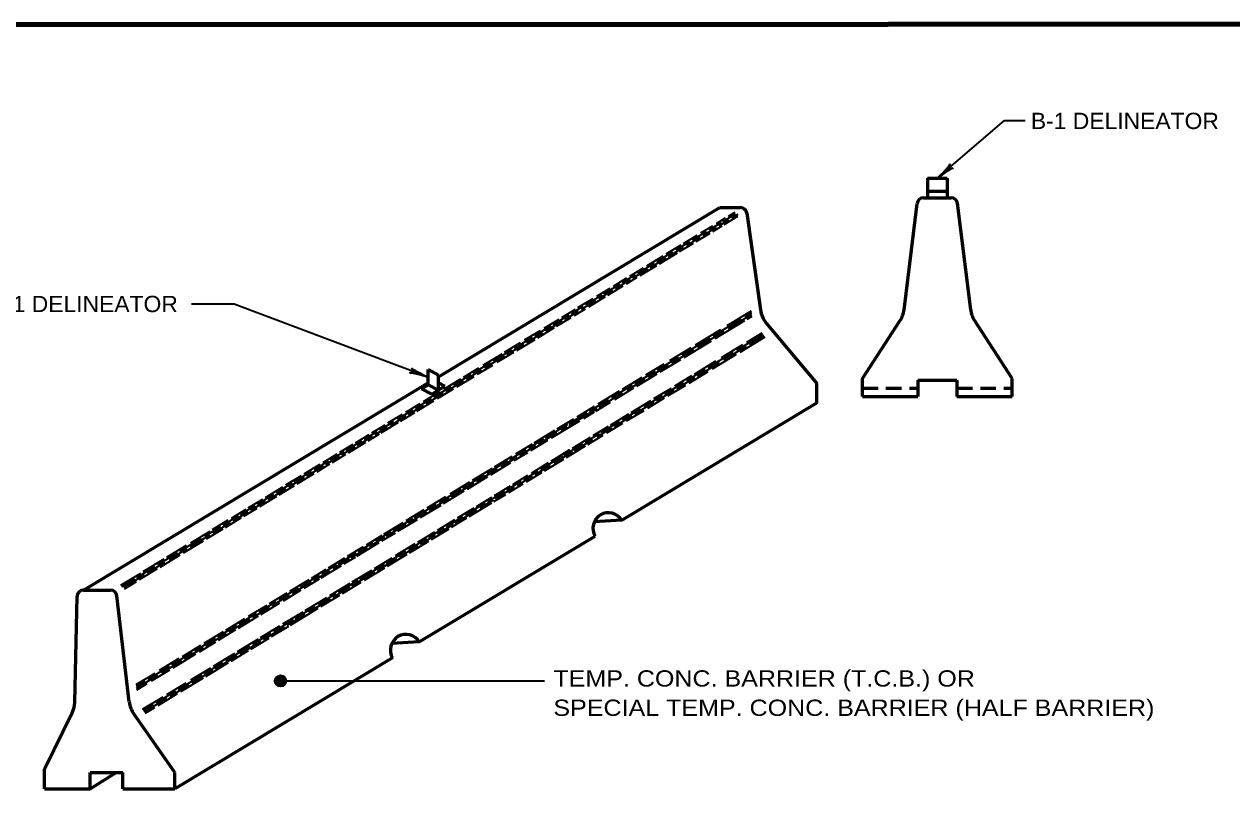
# Model space of a CAD drawing. Extents: x -108 to 748, y -62 to 482.
# Drawn here: x 186.3 to 408.8, y 331.1 to 475.7 of the extents above; entities that cross this region are included whole.
import ezdxf

# ---------------------------------------------------------------- set-up
doc = ezdxf.new("R2010")
doc.units = 0
doc.header["$LTSCALE"] = 0.96
doc.linetypes.add('MEDIUM_DASHED', pattern=[4.5, 3, -1.5])
doc.layers.add('1', color=7, linetype='Continuous', lineweight=35)

msp = doc.modelspace()

# ---------------------------------------------------------------- hatches: boundary and pattern name
at = {"layer": '1'}
msp.add_hatch(color=256, dxfattribs=at).paths.add_polyline_path([(234.6141, 354.6817, 1), (232.5141, 354.6817, 1)])

# ---------------------------------------------------------------- linework, layer by layer
for p, q in [((354.5736, 447.2827), (366.9599, 457.9114)), ((366.9599, 457.9114), (370.7455, 457.9114)), ((315.0642, 439.3255), (317.4037, 440.7461)), ((316.0673, 440.2856), (317.3036, 441.0363)), ((316.6995, 439.9675), (317.8741, 440.6807)), ((310.9976, 437.2072), (313.2017, 438.5456)), ((312.5807, 437.8175), (314.7956, 439.1624)), ((313.1827, 437.481), (314.927, 438.5402)), ((313.8686, 438.9505), (315.5522, 439.9728)), ((314.3628, 438.5486), (316.1489, 439.6332)), ((315.3036, 438.7688), (317.8121, 440.2921)), ((307.7969, 435.2637), (310.3387, 436.8071)), ((308.396, 434.9255), (310.9018, 436.447)), ((309.4464, 435.9143), (312.0158, 437.4745)), ((310.123, 435.6231), (312.7007, 437.1883)), ((311.406, 436.7532), (313.8896, 438.2613)), ((304.6347, 433.3435), (307.3898, 435.0165)), ((305.0652, 432.903), (307.8282, 434.5807)), ((306.4281, 434.0815), (308.9422, 435.6081)), ((307.0914, 433.7823), (309.6331, 435.3257)), ((301.0726, 431.1805), (304.0644, 432.9972)), ((301.694, 430.856), (304.5945, 432.6172)), ((302.8785, 431.9261), (305.8549, 433.7334)), ((303.4086, 431.5461), (306.6812, 433.5333)), ((296.5419, 428.0785), (298.9719, 429.554)), ((297.9211, 429.2668), (300.4541, 430.8049)), ((298.4624, 428.8938), (301.244, 430.5828)), ((299.379, 429.8012), (302.4354, 431.6571)), ((299.8489, 429.3846), (302.863, 431.2148)), ((293.142, 426.014), (296.0844, 427.8007)), ((293.8656, 425.7514), (296.6815, 427.4613)), ((294.9019, 427.4335), (297.3874, 428.9427)), ((295.2795, 426.9611), (298.0606, 428.6498)), ((297.2872, 427.8291), (299.2964, 429.0491)), ((288.3608, 423.4617), (291.1658, 425.1649)), ((289.7866, 423.9765), (292.8007, 425.8067)), ((290.37, 423.6288), (293.4372, 425.4913)), ((291.8163, 425.5599), (294.2938, 427.0643)), ((292.2677, 425.1323), (294.7928, 426.6655)), ((224.9962, 424.0632), (217.1627, 424.0632)), ((260.7567, 410.641), (224.9962, 424.0632)), ((285.3894, 421.6574), (287.8772, 423.168)), ((285.9499, 421.296), (288.4432, 422.81)), ((287.1584, 422.3806), (289.3395, 423.705)), ((287.7047, 422.0104), (289.7591, 423.2579)), ((288.9869, 423.1401), (291.6569, 424.7613)), ((315.8784, 420.1652), (320.3285, 422.8674)), ((282.1317, 419.6793), (284.8656, 421.3394)), ((282.4689, 419.1823), (285.4861, 421.0144)), ((283.8176, 420.352), (286.7375, 422.125)), ((284.4326, 420.0235), (287.112, 421.6505)), ((313.2824, 418.2378), (318.4564, 421.3795)), ((313.6436, 417.7554), (319.1105, 421.0749)), ((316.0842, 419.5882), (320.4194, 422.2206)), ((319.1746, 421.8156), (320.374, 422.5439)), ((319.521, 421.3242), (320.469, 421.8998)), ((278.5366, 417.4963), (281.4504, 419.2656)), ((278.9105, 417.0216), (281.8992, 418.8363)), ((280.4197, 418.2888), (283.3967, 420.0965)), ((280.9629, 417.9166), (284.0576, 419.7957)), ((309.9862, 416.5874), (314.6625, 419.4269)), ((310.4199, 416.1487), (315.2788, 419.0991)), ((317.6405, 415.6196), (322.4658, 418.5495)), ((319.4811, 417.0882), (322.2707, 418.7821)), ((274.7972, 415.2257), (277.7518, 417.0198)), ((275.3087, 414.8345), (278.3922, 416.7069)), ((276.6493, 415.9994), (280.0069, 418.0382)), ((277.1207, 415.5835), (280.4559, 417.6087)), ((307.5309, 414.7454), (312.6967, 417.8822)), ((307.9111, 414.2745), (312.9789, 417.3517)), ((314.8042, 414.2483), (318.7515, 416.6452)), ((315.2575, 413.8215), (319.4057, 416.3403)), ((318.2297, 415.2754), (322.8558, 418.0844)), ((319.9947, 416.698), (322.6608, 418.3169)), ((270.9037, 412.8615), (274.3738, 414.9686)), ((271.198, 412.3384), (274.8283, 414.5427)), ((272.8044, 413.6648), (276.1651, 415.7054)), ((273.4878, 413.3776), (276.531, 415.2255)), ((303.0302, 412.0125), (306.8614, 414.3388)), ((303.5347, 411.6171), (307.3294, 413.9213)), ((305.2603, 413.7178), (309.2071, 416.1143)), ((305.6332, 413.2421), (309.7207, 415.7241)), ((312.3637, 412.4154), (316.9832, 415.2204)), ((313.1207, 412.1731), (317.5461, 414.8603)), ((267.2974, 410.6717), (270.0946, 412.3702)), ((267.8092, 410.2807), (270.583, 411.965)), ((269.0501, 411.3851), (272.2607, 413.3346)), ((269.8509, 411.1692), (272.6552, 412.872)), ((298.8452, 409.4713), (302.6172, 411.7617)), ((300.8796, 411.0577), (304.2252, 413.0892)), ((301.3411, 410.6359), (305.039, 412.8813)), ((308.4377, 410.0314), (311.8241, 412.0877)), ((308.8243, 409.5643), (312.3606, 411.7116)), ((309.8069, 411.2139), (313.7858, 413.6299)), ((310.3577, 410.8463), (314.463, 413.3391)), ((263.6361, 408.4485), (266.7907, 410.364)), ((264.0817, 408.0173), (267.294, 409.9678)), ((265.4638, 409.2074), (268.65, 411.1421)), ((266.0495, 408.8609), (269.2358, 410.7957)), ((296.5343, 408.4192), (300.1821, 410.6342)), ((297.4551, 408.2763), (300.7291, 410.2643)), ((299.2033, 408.987), (302.9544, 411.2647)), ((304.3382, 407.5421), (307.8296, 409.6621)), ((306.2084, 409.0289), (309.369, 410.9481)), ((306.5565, 408.5382), (309.9199, 410.5805)), ((259.9112, 406.1867), (262.8866, 407.9934)), ((260.3657, 405.7609), (263.5726, 407.7082)), ((261.8254, 406.9981), (265.0116, 408.9328)), ((262.4688, 406.6866), (265.4259, 408.4822)), ((292.0591, 405.7018), (296.018, 408.1057)), ((292.2741, 405.1304), (296.5687, 407.7382)), ((294.6102, 406.8997), (298.4037, 409.2032)), ((295.15, 406.5258), (298.68, 408.6693)), ((300.5731, 405.2559), (303.9321, 407.2955)), ((302.3509, 406.6866), (305.5718, 408.6423)), ((302.8694, 406.2994), (306.0548, 408.2336)), ((304.8921, 407.1766), (308.22, 409.1973)), ((256.6386, 404.1996), (259.3006, 405.816)), ((257.1148, 403.7869), (259.9012, 405.4788)), ((258.4135, 404.9264), (261.3788, 406.727)), ((258.6648, 404.3768), (261.7936, 406.2767)), ((288.1908, 403.3529), (291.4277, 405.3184)), ((290.4592, 404.3792), (293.9659, 406.5085)), ((291.6536, 404.4027), (294.3702, 406.0523)), ((298.1804, 404.1542), (301.7636, 406.33)), ((298.8577, 403.8634), (302.3924, 406.0097)), ((301.205, 404.9378), (304.3333, 406.8374)), ((253.3486, 402.2019), (256.028, 403.8289)), ((253.7879, 401.7667), (256.6862, 403.5266)), ((255.0906, 402.9087), (257.9609, 404.6516)), ((255.6846, 402.5672), (258.289, 404.1486)), ((284.5505, 401.1425), (287.5709, 402.9765)), ((286.707, 401.75), (291.8967, 404.9013)), ((286.7632, 402.135), (290.0818, 404.1501)), ((289.44, 403.0586), (291.4225, 404.2624)), ((294.3532, 401.8303), (297.7479, 403.8916)), ((295.1122, 401.5891), (298.3403, 403.5492)), ((296.5691, 402.8246), (299.8681, 404.8278)), ((297.3217, 402.5798), (300.536, 404.5315)), ((248.9996, 399.2101), (251.3709, 400.65)), ((250.3763, 400.3971), (252.8262, 401.8847)), ((250.9792, 400.0612), (253.2728, 401.4539)), ((251.8315, 400.9297), (254.4084, 402.4944)), ((252.126, 400.4064), (255.2869, 402.3258)), ((280.3076, 398.5661), (284.0972, 400.8672)), ((282.3947, 399.4824), (286.4852, 401.9662)), ((283.4841, 399.4421), (288.6947, 402.606)), ((285.2568, 400.8694), (286.3967, 401.5616)), ((291.1518, 399.8863), (293.9645, 401.5942)), ((291.9159, 399.6483), (294.624, 401.2927)), ((292.6217, 400.4277), (296.0397, 402.5032)), ((293.6637, 400.3586), (296.6378, 402.1645)), ((244.5023, 396.8303), (246.9599, 398.3226)), ((245.6778, 397.193), (248.5174, 398.9173)), ((246.053, 396.7188), (249.2793, 398.6778)), ((247.3779, 398.5764), (249.8823, 400.0971)), ((247.7196, 398.0819), (250.4784, 399.7571)), ((249.7116, 398.9403), (251.7769, 400.1944)), ((276.9216, 396.5101), (279.9577, 398.3537)), ((279.3222, 397.6168), (282.0407, 399.2675)), ((279.6755, 397.1295), (282.8027, 399.0284)), ((281.0715, 398.328), (284.5375, 400.4326)), ((285.7856, 396.2767), (289.2589, 398.3857)), ((287.3564, 397.5817), (290.6662, 399.5914)), ((287.741, 397.1132), (291.1211, 399.1657)), ((289.6976, 398.6521), (292.3147, 400.2412)), ((290.1556, 398.2285), (292.974, 399.9399)), ((241.4077, 394.9512), (243.9825, 396.5147)), ((242.7883, 395.4385), (245.2814, 396.9524)), ((243.1301, 394.944), (245.5923, 396.4391)), ((244.8584, 396.3446), (247.3371, 397.8497)), ((275.8106, 395.4845), (278.7961, 397.2973)), ((276.6186, 395.2733), (279.1254, 396.7955)), ((277.6249, 396.2352), (280.6194, 398.0535)), ((281.5078, 393.6791), (285.5514, 396.1345)), ((283.3975, 395.1778), (286.8796, 397.2922)), ((283.9925, 394.8371), (287.4106, 396.9126)), ((286.2374, 395.8493), (289.7694, 397.994)), ((237.9078, 392.826), (240.8879, 394.6356)), ((238.4028, 392.4247), (241.4741, 394.2897)), ((239.7979, 393.6227), (242.4203, 395.215)), ((240.3039, 393.2279), (242.6695, 394.6644)), ((241.9109, 394.5548), (244.4097, 396.0721)), ((268.9113, 391.6461), (272.5842, 393.8764)), ((271.6079, 392.9325), (275.4427, 395.261)), ((272.3291, 392.6686), (276.0084, 394.9027)), ((272.982, 394.1179), (276.2188, 396.0833)), ((274.2092, 394.1611), (277.1286, 395.9338)), ((279.7895, 392.9869), (282.9322, 394.8952)), ((280.4576, 392.6906), (283.3024, 394.418)), ((282.1641, 393.3759), (285.7315, 395.5421)), ((234.5485, 390.7862), (237.4482, 392.547)), ((235.1046, 390.422), (237.9487, 392.149)), ((236.086, 391.3688), (239.2908, 393.3148)), ((236.5914, 390.9736), (239.771, 392.9043)), ((267.1421, 390.2208), (271.168, 392.6654)), ((267.9981, 390.0387), (271.7785, 392.3342)), ((269.7343, 391.4439), (273.551, 393.7615)), ((276.329, 390.8856), (279.1079, 392.573)), ((277.2298, 390.7306), (279.9576, 392.387)), ((278.4032, 391.794), (280.9665, 393.3505)), ((278.8646, 391.3724), (281.7835, 393.1448)), ((230.7782, 388.4968), (233.9681, 390.4338)), ((231.3266, 388.128), (234.5669, 390.0955)), ((232.8381, 389.3966), (235.7576, 391.1694)), ((233.3233, 388.9892), (236.1067, 390.6793)), ((262.8521, 387.6159), (266.8248, 390.0282)), ((263.6082, 387.3731), (267.4145, 389.6844)), ((264.7819, 389.1387), (268.4384, 391.359)), ((265.0695, 388.6114), (269.2135, 391.1277)), ((271.7283, 387.7409), (274.9039, 389.6691)), ((272.9711, 388.8466), (275.9191, 390.6367)), ((273.1768, 388.2695), (276.6617, 390.3856)), ((275.2809, 389.8981), (277.916, 391.4982)), ((275.592, 389.3853), (278.2783, 391.0165)), ((227.6169, 386.5772), (230.2782, 388.1932)), ((228.0629, 386.1462), (230.7566, 387.7818)), ((229.3199, 387.2603), (232.3129, 389.0777)), ((229.7715, 386.8325), (232.8992, 388.7317)), ((258.239, 384.8147), (262.2409, 387.2447)), ((260.5652, 386.5783), (264.0168, 388.6741)), ((260.9858, 386.1317), (264.6522, 388.358)), ((267.6322, 385.2537), (271.2712, 387.4634)), ((268.3311, 384.9764), (272.5085, 387.513)), ((269.6681, 386.841), (272.4901, 388.5546)), ((270.358, 386.5579), (272.7929, 388.0364)), ((272.8414, 387.7151), (275.0447, 389.0529)), ((222.9649, 383.4015), (225.8235, 385.1373)), ((224.5226, 384.6983), (227.2388, 386.3476)), ((224.8222, 384.1784), (227.5972, 385.8634)), ((226.163, 385.3434), (228.8719, 386.9883)), ((226.7634, 385.0059), (229.2645, 386.5246)), ((256.7087, 384.2366), (260.0509, 386.266)), ((257.1352, 383.7936), (260.5168, 385.8469)), ((259.3311, 384.776), (263.1456, 387.0922)), ((264.1623, 383.1467), (267.1632, 384.9689)), ((265.7201, 383.7417), (269.7527, 386.1903)), ((266.1739, 384.7193), (269.2173, 386.5673)), ((219.598, 381.3571), (222.5329, 383.1392)), ((221.0231, 382.5734), (223.9256, 384.3358)), ((221.1254, 381.9336), (224.329, 383.8789)), ((223.4071, 382.9679), (226.3765, 384.771)), ((252.5632, 381.7194), (256.1486, 383.8965)), ((253.1003, 381.3435), (256.7324, 383.549)), ((254.2883, 382.4158), (257.909, 384.6143)), ((255.187, 382.2596), (258.7894, 384.4471)), ((260.8836, 381.1558), (263.6873, 382.8583)), ((262.4805, 382.4766), (265.6446, 384.3979)), ((262.4957, 381.7838), (265.3964, 383.5452)), ((265.0669, 382.9943), (267.8831, 384.7043)), ((215.0111, 378.5719), (218.9948, 380.9908)), ((216.9467, 379.3962), (220.5497, 381.584)), ((217.0112, 380.1373), (220.5703, 382.2985)), ((219.9221, 380.8518), (222.9546, 382.6932)), ((249.3646, 379.7772), (252.2685, 381.5405)), ((249.9547, 379.4335), (252.769, 381.1424)), ((251.1412, 380.5048), (253.9431, 382.2062)), ((252.2281, 380.4629), (254.7148, 381.9729)), ((257.1778, 378.9056), (260.5083, 380.9279)), ((258.8265, 380.2578), (261.9873, 382.1771)), ((259.371, 379.8864), (262.0903, 381.5376)), ((261.3854, 380.7588), (264.6103, 382.717)), ((210.9278, 376.0925), (214.5859, 378.3137)), ((212.5995, 377.4585), (216.2377, 379.6677)), ((213.0817, 377.0493), (216.3795, 379.0518)), ((215.6764, 378.2738), (219.3429, 380.5002)), ((245.9013, 377.6742), (248.8283, 379.4515)), ((246.5674, 377.3767), (249.5769, 379.2041)), ((247.5926, 377.6481), (251.7348, 380.1633)), ((247.8865, 378.5285), (250.6413, 380.2013)), ((253.0458, 376.3966), (256.6275, 378.5715)), ((254.7684, 377.7937), (258.3666, 379.9786)), ((255.4913, 377.5306), (258.9112, 379.6072)), ((257.3323, 378.2977), (260.8561, 380.4374)), ((208.2464, 374.8152), (212.1029, 377.1569)), ((209.0465, 374.599), (212.2525, 376.5458)), ((211.3678, 375.6576), (215.0894, 377.9174)), ((241.1881, 374.4612), (243.9164, 376.1179)), ((242.395, 375.5451), (245.398, 377.3686)), ((243.3093, 375.3983), (246.2793, 377.2017)), ((244.1881, 376.2828), (247.4628, 378.2712)), ((245.2485, 376.2247), (247.3574, 377.5052)), ((248.1421, 373.419), (252.7045, 376.1894)), ((250.8419, 375.4095), (254.103, 377.3897)), ((251.4185, 375.0575), (254.9614, 377.2088)), ((253.2845, 375.8398), (256.9085, 378.0404)), ((204.1093, 372.3031), (207.7859, 374.5356)), ((204.6776, 371.9462), (208.4631, 374.2448)), ((207.0748, 373.7529), (210.3762, 375.7576)), ((207.5861, 373.3613), (210.9072, 375.3779)), ((237.2351, 372.0608), (240.7543, 374.1977)), ((239.2495, 373.6351), (241.9512, 375.2756)), ((239.6969, 373.2048), (242.6274, 374.9843)), ((241.0633, 373.6834), (244.8112, 375.9592)), ((246.7134, 372.2005), (250.9217, 374.7558)), ((246.7627, 372.9326), (250.3615, 375.1179)), ((249.0527, 373.2702), (252.7747, 375.5302)), ((204.2902, 372.062), (206.6821, 373.5144)), ((204.799, 371.6689), (207.0027, 373.007)), ((233.3085, 369.6765), (236.8938, 371.8535)), ((235.2958, 371.2344), (238.8551, 373.3957)), ((235.7788, 370.8257), (239.2331, 372.9232)), ((237.8847, 371.7533), (240.7321, 373.4823)), ((242.6334, 370.4252), (246.3885, 372.7053)), ((243.2638, 370.1059), (246.3392, 371.9733)), ((244.245, 371.0526), (247.8538, 373.2439)), ((244.9505, 370.7793), (248.3973, 372.8722)), ((231.5334, 368.9498), (234.8025, 370.9348)), ((232.0381, 368.5543), (235.2222, 370.4878)), ((234.099, 369.4546), (237.3713, 371.4416)), ((238.1104, 367.6788), (242.0706, 370.0835)), ((238.7702, 367.3773), (242.7569, 369.7981)), ((240.533, 368.7986), (243.8278, 370.7992)), ((241.0004, 368.3807), (244.5103, 370.5119)), ((227.6814, 366.6108), (231.0722, 368.6697)), ((228.4558, 366.3791), (231.524, 368.2422)), ((229.5943, 367.4212), (232.7634, 369.3455)), ((229.9187, 366.9163), (233.4529, 369.0623)), ((233.9956, 365.1802), (237.6967, 367.4276)), ((235.3682, 364.9607), (240.4907, 368.0711)), ((236.2552, 366.2011), (239.9271, 368.4307)), ((221.9913, 362.8045), (225.5301, 364.9533)), ((223.4531, 364.0434), (227.0079, 366.2019)), ((224.1162, 363.744), (227.9257, 366.0572)), ((225.8017, 364.4164), (229.5, 366.6621)), ((225.9065, 365.1819), (229.1284, 367.1383)), ((232.3007, 363.7999), (235.967, 366.0262)), ((234.8021, 364.9678), (238.1177, 366.9811)), ((219.4681, 361.6236), (223.0607, 363.8051)), ((219.7927, 361.1187), (223.6286, 363.4479)), ((222.1299, 362.1868), (225.3405, 364.1364)), ((228.4648, 361.4707), (231.7659, 363.4752)), ((229.8946, 362.69), (233.4184, 364.8297)), ((230.3947, 362.2916), (234.2673, 364.6431)), ((231.915, 362.8639), (235.0965, 364.7957)), ((215.4888, 359.2073), (218.8852, 361.2697)), ((215.8878, 358.7476), (219.3578, 360.8546)), ((217.7837, 360.2496), (221.5564, 362.5405)), ((218.6062, 360.0471), (221.648, 361.8941)), ((223.4687, 358.437), (227.8819, 361.1168)), ((225.6513, 360.1134), (229.4919, 362.4454)), ((226.1239, 359.6983), (229.9334, 362.0115)), ((228.0847, 360.5381), (231.4491, 362.581)), ((211.2719, 356.6467), (214.8955, 358.847)), ((211.6653, 356.1836), (215.3521, 358.4223)), ((213.545, 357.6758), (217.3064, 359.9598)), ((213.7742, 357.1131), (217.9705, 359.6611)), ((221.1786, 357.3975), (225.1475, 359.8075)), ((221.5456, 356.9183), (225.5778, 359.3667)), ((224.4714, 358.344), (227.6556, 360.2775)), ((206.9657, 354.0319), (210.439, 356.1409)), ((209.179, 355.0247), (213.0998, 357.4055)), ((209.7685, 354.6808), (213.1753, 356.7494)), ((217.0088, 354.8655), (220.691, 357.1014)), ((217.2588, 354.3153), (221.1268, 356.664)), ((219.463, 356.0047), (222.9123, 358.0991)), ((219.7761, 355.493), (223.9838, 358.0479)), ((207.0039, 353.704), (208.6008, 354.6736)), ((207.0421, 353.3763), (210.9597, 355.7551)), ((207.0803, 353.0485), (208.9998, 354.214)), ((212.621, 352.2012), (216.1665, 354.3541)), ((213.1899, 351.8446), (216.7344, 353.9969)), ((214.7254, 353.1279), (219.1395, 355.8082)), ((215.1875, 352.7067), (219.3527, 355.2358)), ((233.5641, 354.6817), (282.1969, 354.6817)), ((208.1263, 349.472), (211.9165, 351.7734)), ((210.6669, 350.6635), (214.2859, 352.861)), ((210.9913, 350.1587), (214.5943, 352.3465)), ((208.2988, 349.2256), (210.1368, 350.3417)), ((208.4712, 348.9794), (212.6013, 351.4873)), ((208.6436, 348.7331), (210.366, 349.779))]:
    msp.add_line(p, q, dxfattribs=at)
at = {"layer": '1', "lineweight": 53}
for p, q in [((352.7736, 447.2827), (352.7736, 443.6827)), ((352.7736, 447.2827), (356.3736, 447.2827)), ((356.3736, 447.2827), (356.3736, 443.6827)), ((352.0424, 443.6954), (357.1206, 443.6954)), ((352.7736, 444.8827), (356.3736, 444.8827)), ((262.6317, 410.6956), (314.5266, 441.8773)), ((314.5268, 441.8773), (318.2837, 441.8773)), ((319.472, 440.8443), (321.9744, 423.0382)), ((348.4331, 423.067), (350.8514, 442.6425)), ((360.7299, 423.067), (358.3116, 442.6425)), ((323.05, 420.6217), (332.3815, 409.4954)), ((340.7815, 410.3954), (347.695, 421.0413)), ((368.3815, 410.3954), (361.468, 421.0413)), ((260.7567, 409.2347), (260.7567, 412.0472)), ((260.7567, 412.0472), (262.6317, 411.0381)), ((197.2663, 371.4201), (260.7567, 409.569)), ((262.6317, 408.2256), (262.6317, 411.0381)), ((262.6317, 409.6174), (263.8272, 408.9668)), ((340.7815, 407.0954), (340.7815, 410.3954)), ((350.9815, 410.0954), (350.9815, 407.0954)), ((350.9815, 410.0954), (358.1815, 410.0954)), ((358.1815, 410.0954), (358.1815, 407.0954)), ((368.3815, 407.0954), (368.3815, 410.3954)), ((259.5511, 408.5103), (260.7567, 409.2347)), ((259.5511, 408.5103), (261.4364, 407.4843)), ((260.7567, 409.2347), (262.6317, 408.2256)), ((261.4296, 407.4956), (262.6317, 408.2256)), ((262.6251, 408.2368), (263.8272, 408.9668)), ((340.7815, 407.0954), (350.9815, 407.0954)), ((358.1815, 407.0954), (368.3815, 407.0954)), ((296.4193, 384.287), (291.3686, 383.9901)), ((259.1131, 361.8712), (291.514, 381.3396)), ((195.639, 350.7974), (196.0666, 370.2465)), ((197.2663, 371.4201), (202.2241, 371.4201)), ((205.6926, 350.8203), (203.416, 370.359)), ((259.1131, 361.8712), (254.0624, 361.5743)), ((254.2078, 358.9238), (214.0924, 334.8201)), ((190.0924, 338.4201), (195.1544, 348.7987)), ((214.0924, 337.8201), (206.5284, 348.6226)), ((190.0924, 334.8201), (190.0924, 338.4201)), ((198.4924, 334.8201), (198.4924, 337.8201)), ((198.4924, 337.8201), (204.4924, 337.8201)), ((198.4924, 334.8201), (203.2924, 337.8201)), ((204.4924, 334.8201), (204.4924, 337.8201)), ((214.0924, 334.8201), (214.0924, 337.8201)), ((190.0924, 334.8201), (198.4924, 334.8201)), ((204.4924, 334.8201), (214.0924, 334.8201))]:
    msp.add_line(p, q, dxfattribs=at)
at = {"layer": '1', "linetype": 'MEDIUM_DASHED', "lineweight": 53}
for p, q in [((340.7815, 408.5954), (350.9815, 408.5954)), ((358.1815, 408.5954), (368.3815, 408.5954))]:
    msp.add_line(p, q, dxfattribs=at)
at = {"layer": '1', "lineweight": 158}
msp.add_lwpolyline([(741.3556, 475.6751), (-50.3444, 475.5751), (-50.2444, -50.4249)], dxfattribs=at)
at = {"layer": '1', "lineweight": 53}
msp.add_lwpolyline([(296.4193, 384.287), (332.3815, 405.8954), (332.3815, 409.4954)], dxfattribs=at)
at = {"layer": '1'}
msp.add_circle((233.5641, 354.6817), 1.05, dxfattribs=at)
at = {"layer": '1', "lineweight": 53}
for centre, radius, start, end in [((352.0424, 442.4954), 1.2, 90, 172.95699), ((357.1206, 442.4954), 1.2, 7.04303, 90), ((318.2837, 440.6773), 1.2, 8.00018, 90), ((326.7277, 423.7062), 4.8, 188.00017, 219.98679), ((343.6693, 423.6555), 4.8, 327.00063, 352.95779), ((365.4937, 423.6555), 4.8, 187.04242, 212.99913), ((293.9724, 382.8037), 2.8614, 31.22371, 210.77626), ((197.2663, 370.2201), 1.2, 90, 178.73944), ((202.2241, 370.2201), 1.2, 6.64453, 90), ((256.6662, 360.3879), 2.8614, 31.22371, 210.77626), ((190.8402, 350.9029), 4.8, 333.99969, 358.74001), ((210.4603, 351.3757), 4.8, 186.64528, 214.99909)]:
    msp.add_arc(centre, radius, start, end, dxfattribs=at)
at = {"layer": '1', "lineweight": 40}
for centre, major_axis, ratio, start_param, end_param in [((355.3514, 448.387), (-1.5042, -1.5376), 0.122415, 0.89635335, 3.14159265), ((355.7594, 447.9656), (-1.7368, -1.2126), 0.07063, 3.14071475, 5.41810995), ((259.5871, 411.3512), (1.8993, -0.938), 0.07063, 3.14071475, 5.41810995), ((259.4143, 410.7907), (2.072, -0.5776), 0.122415, 0.89635335, 3.14159265)]:
    msp.add_ellipse(centre, major_axis=major_axis, ratio=ratio, start_param=start_param, end_param=end_param, dxfattribs=at)

# ---------------------------------------------------------------- texts
at = {"layer": '1'}
for s, width, p in [('B-1 DELINEATOR', 1.05, (371.8081, 456.3571)), ('B-1 DELINEATOR', 1.05, (179.9893, 422.6259)), ('TEMP. CONC. BARRIER (T.C.B.) OR', 1.15, (283.8289, 353.6407)), ('SPECIAL TEMP. CONC. BARRIER (HALF BARRIER)', 1.15, (283.8289, 348.2407))]:
    msp.add_text(s, height=3, dxfattribs=dict(at, width=width)).set_placement(p)

doc.saveas('drawing.dxf')
